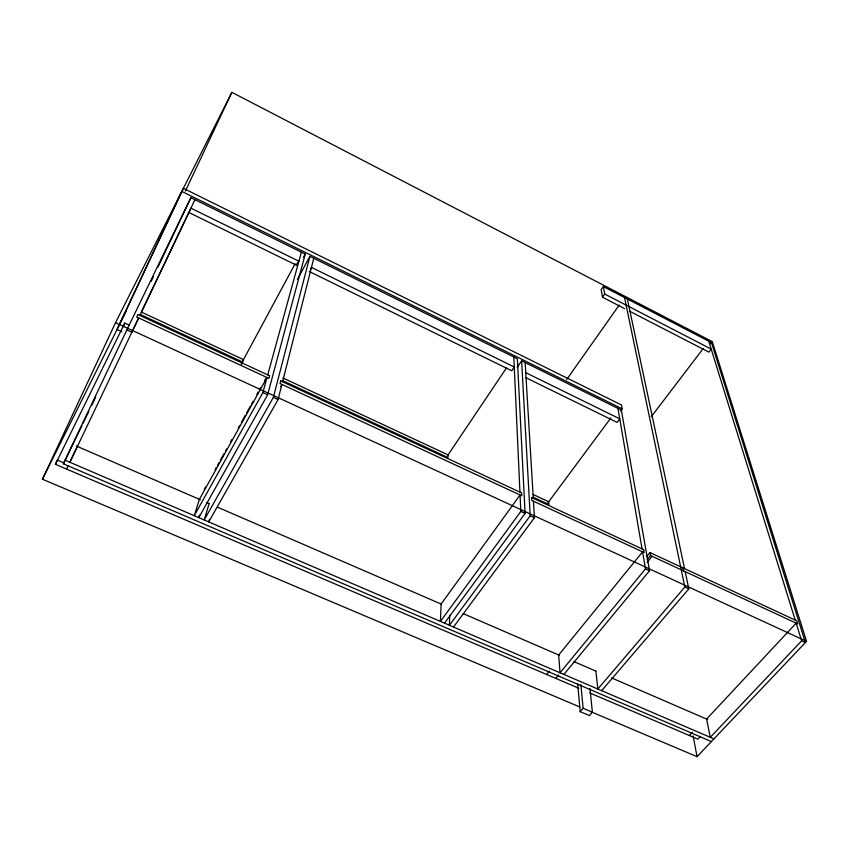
<?xml version="1.0" encoding="UTF-8"?>
<svg xmlns="http://www.w3.org/2000/svg" width="849" height="849" viewBox="0 0 849 849"><rect width="100%" height="100%" fill="white"/><g stroke="black" fill="none" stroke-linecap="round" stroke-linejoin="round"><path stroke-width="1.27" d="M449.715 615.334L449.429 625.278L530.19 515.757L521.615 360.836L621.351 410.046L649.538 570.74L563.895 674.446M209.47 519.376L208.727 521.902L278.069 399.592L281.9 384.427L280.594 386.73M282.568 381.774L313.759 258.287M209.141 503.553L204.216 519.97L273.336 397.406L309.896 256.377L517.359 358.745L525.085 513.401L444.526 623.177M199.568 515.12L198.804 517.635L267.637 394.785L305.247 254.084L190.908 197.668L126.841 329.911L63.388 463.809L711.388 741.559M262.882 392.588L267.01 377.508L199.388 499.329L194.272 515.693L262.882 392.588L267.637 394.785M267.732 374.876L301.363 252.164M188.871 212.483L296.662 265.323L297.288 263.063M241.498 364.348L243.493 359.615L141.369 312.071M579.803 706.984L42.45 479.218L115.517 322.684L231.862 92.329L712.279 341.638L806.55 641.356L697.04 756.671L590.787 711.642M118.818 325.942L183.373 188.319L621.542 405.005L622.232 408.868L620.661 410.98M578.88 688.263L55.408 464.286L57.392 460.062L64.121 462.938M185.369 191.099L231.862 92.329M122.988 326.876L124.782 323.076L129.43 325.22M151.196 281.348L153.467 276.572M158.01 267.01L190.908 197.668M77.376 446.468L69.851 462.259L138.674 317.929L131.871 332.224L126.841 329.911M139.862 315.435L194.973 199.674M66.593 469.072L68.1 465.91M141.475 311.859L190.929 208.164L298.89 261.205L296.662 265.323M63.388 463.809L81.928 425.604M83.075 423.216L88.827 411.309M91.703 405.355L95.725 397.024M55.408 464.286L124.782 323.076M42.45 479.218L126.31 310.904M241.243 363.797L295.102 263.795M303.358 257.565L305.247 254.084M297.299 279.554L309.896 256.377M310.341 269.43L311.466 267.382L514.271 367.012L511.745 370.758L309.216 271.478M204.216 489.364L205.5 487.05M215.126 469.709L216.41 467.396M217.694 465.082L218.978 462.769M220.262 460.455L224.104 453.515M225.388 451.201L226.672 448.888M230.525 441.947L231.809 439.644M238.219 428.076L239.503 425.763M241.434 422.293L245.276 415.352M246.56 413.038L250.413 406.098M251.697 403.795L252.981 401.481M256.833 394.541L258.107 392.227M259.391 389.914L260.675 387.6M264.527 380.66L265.811 378.346M447.89 455.17L506.492 367.904M517.158 367.426L521.615 360.836M801.636 640.825L710.305 737.325L706.591 719.071L796.171 623.155L801.636 640.825L805.404 642.555L711.515 342.646L603.342 286.548L601.156 289.711L602.482 297.214L624.694 308.675M602.482 297.214L604.69 294.019L603.342 286.548M566.718 379.503L619.208 305.088M520.819 511.438L440.44 621.426L441.109 604.053L520.076 494.988L520.819 511.438L525.085 513.401M453.493 627.029L534.446 517.71L533.459 501.197M547.892 502.831L610.877 417.931M651.225 416.753L703.174 348.568M710.687 343.728L712.279 341.638M546.692 674.488L549.462 671.092M646.641 556.636L649.973 552.561L796.691 620.757L797.646 623.845L650.514 555.543L649.973 552.561M647.161 559.629L650.514 555.543M647.118 562.346L652.096 556.275M645.495 568.883L560.022 672.779L558.684 654.993L642.576 551.861L645.495 568.883L649.538 570.74M555.819 678.393L558.61 675.019M624.535 297.532L684.856 587.009L597.845 689.027L595.892 671.113M589.97 688.528L592.379 712.194L589.461 715.58L580.196 711.653L583.093 708.257L580.875 684.549M601.654 690.661L688.826 588.845L685.175 571.632M689.314 735.51L692.275 732.337M700.117 736.815L697.889 739.182L589.8 692.933M583.093 708.257L592.379 712.194M65.086 460.211L713.935 738.885M76.357 446.022L200.438 499.785M206.519 502.417L208.96 503.478M217.471 507.161L441.31 604.138M463.214 613.625L559.321 655.269M573.913 661.594L595.818 671.081M611.63 677.926L707.737 719.57M115.517 322.684L806.55 641.356M273.336 397.406L278.069 399.592M530.19 515.757L534.446 517.71M684.856 587.009L688.826 588.845M121.853 331.736L117.035 329.518L181.813 191.418L622.232 408.868M140.244 314.438L242.718 362.088M282.293 380.49L447.985 457.547L448.081 454.884L282.929 377.985M533.321 497.238L548.91 504.497L548.698 501.738L533.161 494.5M525.754 372.658L619.759 418.833L617.096 422.399L525.595 377.55M604.69 294.019L711.218 349.109L708.894 352.133L629.374 311.095M708.777 341.224L795.205 620.067M627.379 299.007L684.538 568.618M682.978 567.896L683.615 570.91M693.124 735.892L697.04 756.671M617.955 408.369L642.067 548.879M577.681 683.944L580.196 711.653M525.149 362.587L533.278 498.31M513.815 356.994L519.938 492.112M280.722 380.914L280.043 383.557L521.753 495.763L521.615 492.887L280.722 380.914M269.589 375.746L268.878 378.378L136.71 317.017L137.899 314.533L269.589 375.746M643.648 549.621L531.623 497.546L531.782 500.422L644.168 552.593L643.648 549.621"/></g></svg>
